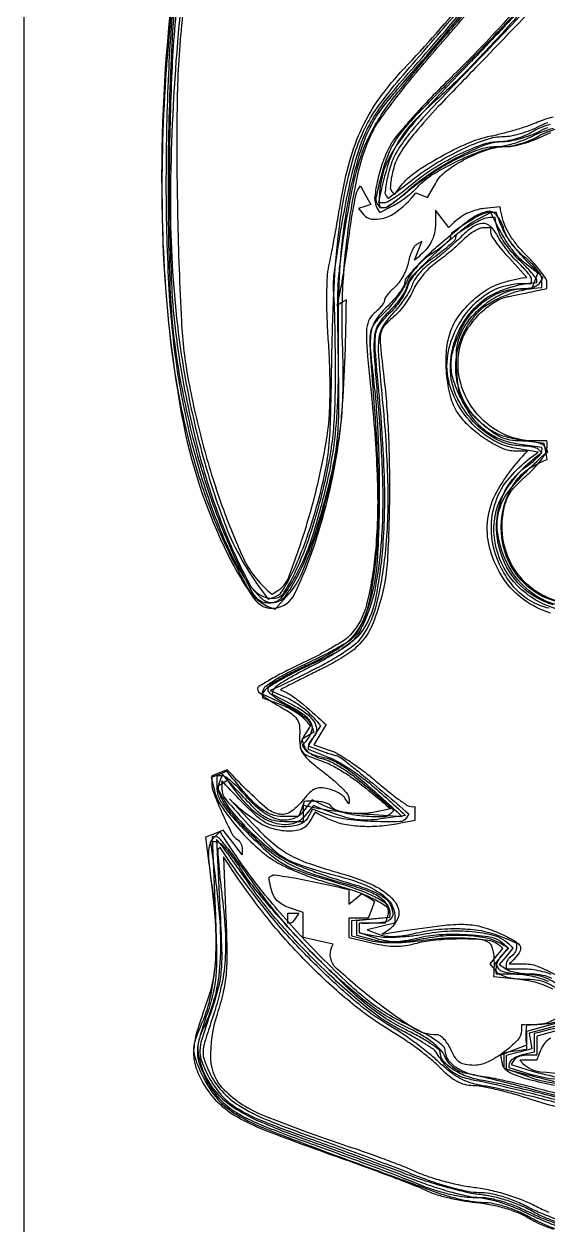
# Model space of a CAD drawing. Extents: x 0 to 564, y 0 to 802.
# Drawn here: x 0 to 103.2, y 304.7 to 541.1 of the extents above; entities that cross this region are included whole.
import ezdxf

# ---------------------------------------------------------------- set-up
doc = ezdxf.new("R2010")
doc.units = 0

msp = doc.modelspace()

# ---------------------------------------------------------------- linework, layer by layer
at = {"color": 0}
msp.add_lwpolyline([(0, 401), (0, 802), (282, 802), (564, 802), (564, 401), (564, 0), (282, 0), (0, 0), (0, 401)], close=True, dxfattribs=at)
at = {"color": 250}
msp.add_lwpolyline([(0, 401), (0, 802), (282, 802), (564, 802), (564, 401), (564, 0), (282, 0), (0, 0), (0, 401)], close=True, dxfattribs=at)
at = {"color": 8}
msp.add_lwpolyline([(0, 401), (0, 802), (282, 802), (564, 802), (564, 401), (564, 0), (282, 0), (0, 0), (0, 401)], close=True, dxfattribs=at)
at = {"color": 253}
msp.add_lwpolyline([(0, 401), (0, 802), (282, 802), (564, 802), (564, 401), (564, 0), (282, 0), (0, 0), (0, 401)], close=True, dxfattribs=at)
at = {"color": 9}
msp.add_lwpolyline([(0, 401), (0, 802), (282, 802), (564, 802), (564, 401), (564, 0), (282, 0), (0, 0), (0, 401)], close=True, dxfattribs=at)
at = {"color": 254}
msp.add_lwpolyline([(0, 401), (0, 802), (282, 802), (564, 802), (564, 401), (564, 0), (282, 0), (0, 0), (0, 401)], close=True, dxfattribs=at)
at = {"color": 7}
msp.add_lwpolyline([(0, 401), (0, 802), (282, 802), (564, 802), (564, 401), (564, 0), (282, 0), (0, 0), (0, 401)], close=True, dxfattribs=at)
msp.add_lwpolyline([(0, 401), (0, 802), (282, 802), (564, 802), (564, 401), (564, 0), (282, 0), (0, 0), (0, 401)], close=True, dxfattribs=at)
at = {"color": 8}
for points in [[(33.535444, 566.099928, 0.016858), (30.076694, 535.630432, 0.017908), (28.843408, 507.300909, 0.028954), (30.053741, 483.210571, 0.022082), (32.375519, 468.07862, 0.022333), (36.016536, 453.268353, 0.023474), (40.427582, 440.501268, 0.061907), (48.107353, 427.86911), (49.303677, 428.258026), (49.303677, 428.258026, 0.18174), (51.01874, 429.627574, 0.024749), (53.208349, 433.753487, 0.024587), (55.48801, 439.311204, 0.015088), (57.647331, 446.054199, 0.015661), (59.152449, 451.987835, 0.027795), (59.963502, 456.965359, 0.019066), (60.381803, 463.123708, 0.003931), (60.61927, 474, -0.007284), (61.014877, 487.859297, -0.015778), (61.80976, 498.486492, -0.019942), (63.094377, 507.217262, -0.025783), (64.999695, 515.087524, -0.035528), (66.853878, 520.012061, -0.045651), (69.267218, 524.204018, -0.022588), (73.506436, 529.68006, -0.002784), (83.355797, 541.150513, 0.013855), (91.93001, 551.595143, 0.016716)], [(100.478693, 545.662493, -0.006), (88.935051, 533.504395, 0.003303), (80.26551, 524.471459, 0.018977), (75.891037, 519.487045, 0.036586), (73.425401, 515.953464, 0.066597), (72.047066, 512.721313, 0.012506), (71.579309, 510.85116, 0.018463), (71.271209, 509.187836, 0.013974), (71.109644, 507.828349, 0.222505), (71.803474, 506.86319), (76.651733, 510.580627), (76.651733, 510.580627, -0.026446), (81.408256, 513.843526, -0.027228), (86.437709, 516.551643, -0.028738), (91.086357, 518.419325, -0.080512), (94.538559, 518.990234, 0.048071), (95.980401, 519.133856, 0.021431), (97.836886, 519.584641, 0.020978), (99.77539, 520.233525, 0.026634), (101.5, 521, -0.03063), (103.261323, 521.76601, -0.021857)], [(103.429724, 426.039724, -0.081382), (99.634957, 427.562073, -0.081357), (96.523613, 430.216294, -0.057668), (93.977364, 434.044373, -0.081077), (92.23848, 439.473864, -0.086723), (92.377028, 445.043762, -0.088548), (94.381456, 450.143179, -0.089132), (101.287376, 456.775665), (97.062813, 457.48938), (97.062813, 457.48938, -0.10755), (91.438728, 459.746465, -0.085863), (86.724461, 464.292473, -0.0868), (83.850326, 470.10677, -0.113812), (83.50042, 476.002472, -0.077832), (85.258743, 481.26047, -0.074771), (88.557819, 485.810684, -0.080491), (92.787409, 488.917695, -0.118441), (100, 490), (100, 490.825684), (100, 490.825684, 0.150927), (99.85994, 491.279113, 0.018657), (99.237715, 492.120968, 0.020671), (98.398764, 493.086934, 0.01573), (97.404984, 494.075684, -0.023799), (96.306867, 495.204072, -0.015757), (95.152, 496.595665, -0.015874), (94.113213, 498.02205, -0.029506), (93.379303, 499.25, 0.078013), (91.92724, 501.219027, 0.204498), (90.327044, 501.851181, 0.151686), (88.408991, 501.197883, 0.03903), (85.892418, 499.046265, -0.01156), (84.549709, 497.764236, -0.007641), (82.951468, 496.351452, -0.00769), (81.354998, 495.025156, -0.014767), (80.028481, 494.020264, 0.034837), (78.865449, 493.063474, 0.029584), (77.776978, 491.903458, 0.030653), (76.911097, 490.723711, 0.070154), (76.450455, 489.72403, -0.058786), (75.978049, 488.634579, -0.01833), (75.024898, 487.125172, -0.018041), (73.827408, 485.503232, -0.018981), (72.535309, 484, 0.053164), (70.642754, 481.467303, 0.108869), (69.870107, 479.125, 0.046157), (69.836279, 475.562131, 0.003538), (70.697578, 466, -0.018567), (71.644443, 450.179473, -0.030846), (71.123385, 436.833508, -0.036915), (69.278576, 426.368471, -0.10494), (66.02565, 419.759735, -0.068675), (64.776862, 418.555729, -0.015655), (62.344817, 416.896511, -0.015913), (59.39461, 415.145783, -0.014886), (48.5, 409.845032), (51.5, 408.559143), (51.5, 408.559143, -0.031251), (52.791404, 407.90733, -0.02053), (54.193211, 407.006912, -0.020671), (55.490613, 406.013744, -0.036959), (58.411224, 402.888123), (57.186272, 400.926666), (55.961323, 398.96521), (58.545761, 397.982605), (58.545761, 397.982605, 0.00644), (59.575232, 397.6063, 0.008302), (60.530728, 397.288639, 0.006558), (61.335705, 397.047334, 0.069644), (61.673885, 397, -0.165071), (62.041503, 396.875234, -0.002005), (64.057238, 395.316002, -0.005718), (66.37587, 393.46453, -0.003678), (75.830345, 385.534515), (75.356155, 384.767242), (75.356155, 384.767242, -0.254244), (74.033361, 384.011122, -0.012993), (68.920263, 384.034843, -0.020658), (63.753562, 384.407144, -0.0585), (56.83728, 386.460632), (55.86895, 384.730316), (55.86895, 384.730316, -0.103312), (55.216121, 383.980093, -0.072204), (54.23159, 383.436279, -0.057563), (52.91766, 383.107077, -0.032635), (51.278893, 383, -0.052331), (49.219706, 383.216111, -0.07705), (47.522504, 383.860626, -0.056232), (45.749367, 385.150922, -0.016337), (39, 392.035126), (39, 390.457703), (39, 390.457703, 0.178758), (39.766522, 388.382189, 0.011067), (44.216516, 383.406567, 0.016105), (48.89185, 378.71842, 0.069438), (52.097786, 376.449432, 0.03197), (53.538246, 375.817642, 0.0085), (55.910306, 374.998737, 0.008585), (58.645164, 374.157985, 0.008747), (61.39035, 373.417145, -0.027), (66.327301, 371.8895, -0.054482), (69.966997, 370.072922, -0.076603), (72.234854, 368.064949, -0.175055), (73, 364.038116), (70.30751, 363.362335), (67.615013, 362.686554), (70.050285, 361.785706), (70.050285, 361.785706, 0.060668), (71.341285, 361.479167, 0.0339), (72.956776, 361.407772, 0.030613), (74.774849, 361.562342, 0.02517), (76.685593, 361.942413, -0.034589), (81.158891, 362.744985, -0.032913), (85.775583, 362.941654, -0.034669), (90.064853, 362.543599, -0.05855), (97, 360.102051), (97, 359.110046), (97, 359.110046, -0.085809), (96.926496, 358.684895, -0.053396), (96.706251, 358.22789, -0.051689), (96.382525, 357.809967, -0.06381), (96, 357.5, 0.060815), (95.617484, 357.193803, 0.051035), (95.293749, 356.787106, 0.053229), (95.073302, 356.346559, 0.08964), (95, 355), (98.777496, 355), (98.777496, 355, -0.037133), (100.404919, 354.878972, -0.027545), (102.17165, 354.514324, -0.028093), (103.809548, 353.981003, -0.054665)], [(107.5, 327.928284, 0.004078), (102.554933, 329.237704, 0.004154), (97.619729, 330.457935, 0.004038), (93.313949, 331.447978, 0.017153), (90.716095, 331.93045, -0.033956), (88.176867, 332.490812, -0.049481), (86.053185, 333.348824, -0.045459), (84.013771, 334.666709, -0.023591), (81.716095, 336.64856, 0.02037), (79.681543, 338.426421, 0.010657), (77.015566, 340.478977, 0.010583), (74.18789, 342.470664, 0.015939), (71.634766, 344.073486, -0.044408), (65.386209, 348.510703, -0.017966), (57.676752, 355.580868, -0.017931), (50.085947, 363.618106, -0.026234), (38.610451, 378.943787), (38.268932, 378.602264), (38.268932, 378.602264, 0.218268), (38.152114, 378.287722, 0.001847), (38.359059, 375.636082, 0.006047), (38.647601, 372.564849, 0.003806), (39.055328, 368.984192, -0.01789), (39.668051, 361.811468, -0.034933), (39.551054, 356.076416, -0.037034), (38.649209, 350.635836, -0.022962), (36.832455, 344.416779, 0.008959), (35.58906, 340.564537, 0.065569), (35.27455, 338.656273, 0.092698), (35.527416, 337.010705, 0.026438), (36.514671, 334.610321, 0.073483), (38.954039, 330.965222, 0.06808), (42.40136, 328.071129, 0.043989), (47.724741, 325.336778, 0.01225), (56.5, 322.012817, -0.002677), (61.715912, 320.150445, -0.001974), (67.471873, 318.034676, -0.001995), (72.897624, 315.991256, -0.004464), (77, 314.385437, 0.013989), (80.661906, 313.031891, 0.01567), (84.258767, 311.939953, 0.016459), (87.419841, 311.198189, 0.050335), (89.609077, 310.985199, -0.045798), (91.740129, 310.797339, -0.028548), (94.179618, 310.209297, -0.025667), (96.83168, 309.256393, -0.019982), (99.609077, 307.961639, 0.02081), (102.265482, 306.728644, 0.014072), (105.385165, 305.53722, 0.014193)], [(107, 343.419952), (101, 341.73645), (101, 339.868225), (101, 338), (99.059013, 338), (99.059013, 338, 0.043274), (98.274377, 337.931964, 0.044587), (97.521282, 337.729927, 0.048718), (96.905438, 337.433521, 0.118368), (95.981583, 336.161194), (99.240791, 335.145752), (99.240791, 335.145752, 0.029656), (104.799941, 333.769233, 0.03499)]]:
    msp.add_lwpolyline(points, format="xyb", dxfattribs=at)
at = {"color": 7}
for points in [[(31.555433, 564.5, 0.01671), (28.151118, 533.962743, 0.021711), (27.188851, 505.829651, 0.024036), (28.637666, 480.567083, 0.035533), (32.531124, 458.723145, 0.024031), (35.803594, 447.972142, 0.024796), (40.063694, 437.699375, 0.021795), (44.48615, 429.333262, 0.170249), (49.496616, 425.872192), (52.188717, 428.885193), (52.188717, 428.885193, 0.079921), (54.573788, 432.608604, 0.021102), (57.125376, 439.226208, 0.019849), (59.54352, 447.445808, 0.01505), (61.561039, 456.626007, 0.015846), (62.320177, 461.49903, 0.016854), (62.750305, 466.311199, 0.014969), (62.88551, 471.611185, 0.008603), (62.747253, 478, -0.023338), (62.837357, 489.513939, -0.020638), (63.984496, 501.456116, -0.021198), (65.92463, 512.152944, -0.055906), (68.470032, 519.5, -0.043048), (70.035128, 522.163554, -0.008846), (73.271574, 526.556259, -0.009247), (77.228727, 531.539076, -0.00858), (81.465454, 536.5, 0.00941), (89.59055, 546.046018, 0.011147)], [(100.703328, 548.458977, -0.015249), (92.777442, 539.454252, -0.011401), (83.525352, 530.00885, 0.008554), (79.666906, 526.114387, 0.009812), (76.120202, 522.26133, 0.009034), (73.243257, 518.889259, 0.054182), (71.980789, 516.962341, 0.035314), (70.576943, 513.652504, 0.030385), (69.569229, 510.008442, 0.028287), (69.067505, 506.743607, 0.163816), (70.113503, 504.007324), (72.809113, 505.401276), (72.809113, 505.401276, 0.027637), (73.986508, 506.095123, 0.01683), (75.29969, 507.035465, 0.016847), (76.542516, 508.058675, 0.028441), (77.502357, 509.006958, -0.072942), (80.571069, 511.542698, -0.026056), (85.588021, 514.237129, -0.02562), (90.801848, 516.377424, -0.084777), (94.447311, 517, 0.04541), (96.026593, 517.143728, 0.026227), (97.884044, 517.586403, 0.026038), (99.716636, 518.231499, 0.039269), (101.22583, 518.996277, -0.043049), (102.794915, 519.776565, -0.027445), (104.730615, 520.419228, -0.027257)], [(28.717296, 543.026538, 0.032276), (27.264933, 500.540691, 0.036786), (31.056947, 464.173761, 0.071377), (40.226074, 436.5, 0.036976), (45.330746, 427.91373, 0.279019), (49.468732, 426.084141, 0.254193), (53.312507, 428.861678, 0.032164), (57.272118, 438.692078, 0.018467), (59.78495, 447.375904, 0.020266), (61.562284, 455.957634, 0.019628), (62.68033, 464.89567, 0.015378), (63.5, 486.809326), (62.605011, 486.256042), (61.710022, 485.702759), (62.340034, 488.601379), (62.340034, 488.601379, 0.011953), (62.64975, 490.210788, 0.002654), (63.099031, 492.97887, 0.002755), (63.583621, 496.183326, 0.002654), (64.039154, 499.433075, -0.005247), (64.491227, 502.540842, -0.007292), (64.965832, 505.313507, -0.00475), (65.418474, 507.62209, -0.087843), (66.276764, 509.256836), (67.298172, 507.431671), (68.31958, 505.606537), (67.11805, 505.206024), (65.916527, 504.805511), (66.964615, 503.542633), (66.964615, 503.542633, 0.187164), (68.431088, 502.72615, 0.095174), (70.570916, 502.837093, 0.077364), (72.936346, 503.826041, 0.066645), (77.212906, 507.85553), (78.356453, 507.426208), (79.5, 506.996887), (81.099754, 509.817688), (81.099754, 509.817688, -0.104765), (83.245971, 512.241818, -0.040344), (87.081814, 514.629196, -0.040401), (91.374452, 516.420439, -0.078802), (95.028938, 517, 0.048269), (96.475413, 517.139965, 0.021622), (98.335117, 517.587509, 0.021164), (100.275481, 518.234238, 0.026929), (102, 519, -0.0326), (103.779554, 519.766175, -0.022114)], [(108.597275, 427, -0.111859), (102.711994, 428.333329, -0.106013), (97.843265, 432.087242, -0.103319), (94.854658, 437.599316, -0.101092), (94.290489, 443.891571, -0.032374), (94.74595, 446.440728, -0.067278), (95.486005, 448.315956, -0.061032), (96.747718, 450.038634, -0.02268), (98.904587, 452.135864, 0.02033), (100.472586, 453.646239, 0.025252), (101.796973, 455.177853, 0.024901), (102.756137, 456.542399, 0.141659), (103, 459), (100.565102, 459), (100.565102, 459, -0.118584), (94.015672, 460.575475, -0.110982), (88.713025, 464.98048, -0.111255), (85.813692, 471.220735, -0.11966), (85.980339, 477.927002, -0.075825), (87.329794, 480.99488, -0.052788), (89.687015, 483.962692, -0.05388), (92.530606, 486.292592, -0.095368), (95.327072, 487.437561, 0.000946), (96.354984, 487.646289, 0.000458), (97.669515, 487.917061, 0.000454), (99.038545, 488.20166, 0.000652), (103, 489.038116), (103, 490.316101), (103, 490.316101, 0.147024), (102.787548, 491.022987, 0.017989), (101.838042, 492.353313, 0.020058), (100.55922, 493.884058, 0.015306), (99.044403, 495.456635, -0.026006), (97.483646, 497.147855, -0.024097), (96.064162, 499.034138, -0.024856), (94.96648, 500.83567, -0.070449), (93.818329, 505.103607), (90.659164, 504.801819), (90.659164, 504.801819, 0.041029), (89.309691, 504.560061, 0.0302), (87.867079, 504.082535, 0.030795), (86.549164, 503.459485, 0.057789), (83.680931, 501.054077), (82.372269, 502.777039), (81.063606, 504.5), (81.031807, 501.404999), (81.031807, 501.404999, -0.052026), (80.874948, 500.037877, -0.044818), (80.436645, 498.659012, -0.045915), (79.775885, 497.417566, -0.063677), (76.913933, 494.612122), (77.626907, 496.470123), (78.339874, 498.328094), (77.299103, 497.684845), (77.299103, 497.684845, 0.118145), (76.858031, 497.240805, 0.031029), (76.387403, 496.347328, 0.029729), (75.963732, 495.233012, 0.02663), (75.656967, 494.034821, -0.045289), (75.278383, 492.756446, -0.031941), (74.636589, 491.401264, -0.032388), (73.848522, 490.174219, -0.05682), (73.027802, 489.291779, 0.022727), (72.251503, 488.563412, 0.027534), (71.595668, 487.810722, 0.027947), (71.125054, 487.131329, 0.138355), (71, 486.688049, -0.139597), (70.874893, 486.24868, -0.029221), (70.409731, 485.587688, -0.028533), (69.759822, 484.859569, -0.023626), (68.990578, 484.160278, 0.122202), (67.876129, 482.654242, 0.09286), (67.449148, 480.637886, 0.028771), (67.574453, 476.958034, 0.001942), (68.575691, 466.5, -0.017352), (69.622229, 450.329811, -0.030709), (69.20182, 436.974659, -0.037026), (67.479691, 426.751405, -0.124238), (64.319405, 420.799469, -0.065957), (63.13568, 419.794823, -0.011261), (60.611012, 418.248657, -0.012111), (57.541938, 416.560983, -0.010535), (54.25, 414.940338, 0.009046), (51.088045, 413.39539, 0.014024), (48.423438, 411.937538, 0.008229), (46.287895, 410.642487, 0.257795), (46, 410.121216, 0.208591), (46.219295, 409.618429, 0.020437), (47.248437, 408.738567, 0.023133), (48.621942, 407.757529, 0.016257), (50.25, 406.778381, -0.01829), (52.665955, 405.311945, -0.095604), (53.774959, 404.230667, -0.125632), (54.249343, 402.960634, -0.041447), (54.298874, 400.953461, 0.052499), (54.393751, 398.924538, 0.108008), (54.96113, 397.447758, 0.071158), (56.262444, 395.976173, 0.013621), (59.048874, 393.734802, -0.014836), (60.944234, 392.202594, -0.020589), (62.541109, 390.712906, -0.017645), (63.739917, 389.40958, -0.182167), (63.969376, 387.5), (63.22467, 388.670715), (63.22467, 388.670715, 0.093771), (62.759958, 389.166016, 0.03294), (61.932578, 389.689827, 0.031332), (60.924845, 390.159211, 0.031852), (59.871811, 390.496033, 0.055745), (58.455673, 390.68771, 0.110292), (57.349093, 390.467384, 0.091781), (56.312438, 389.759265, 0.030498), (55.083874, 388.379486, -0.067273), (52.680962, 386.049762, -0.190529), (50.463751, 385.4622, -0.140092), (47.975214, 386.502246, -0.03136), (40.053986, 394.23468), (38.526993, 393.648743), (37, 393.062775), (37, 391.658508), (37, 391.658508, 0.093395), (37.381318, 389.634886, 0.012575), (39.06472, 385.627003, 0.010441), (40.948939, 381.662567, 0.139052), (42.028473, 380.482391, -0.078156), (42.39854, 380.164594, -0.054542), (42.708082, 379.708496, -0.054081), (42.914285, 379.191084, -0.072589), (42.955528, 377.5), (41.105724, 379.906097), (39.255917, 382.312195), (37.499908, 381.638336), (35.743896, 380.964508), (36.365555, 376.232239), (36.365555, 376.232239, -0.009528), (37.495584, 366.145287, -0.026173), (37.78318, 358.99049, -0.036418), (37.308418, 353.416034, -0.048521), (36.028343, 348.5, 0.015033), (34.060194, 342.59322, 0.060581), (33.416141, 338.853676, 0.087862), (33.800741, 335.810928, 0.055782), (35.236507, 332.529572, 0.067986), (38.17189, 328.744772, 0.066118), (42.040459, 325.844418, 0.036288), (48.274801, 322.919029, 0.00672), (60.17548, 318.537781, -0.002403), (66.64425, 316.219528, -0.003075), (72.577471, 314.019554, -0.00238), (77.528889, 312.121919, -0.026067), (79.47123, 311.247833, 0.046125), (81.053766, 310.610593, 0.014813), (83.502765, 309.95649, 0.014636), (86.285825, 309.386236, 0.015875), (89.023239, 308.997437, -0.020853), (92.088563, 308.530929, -0.024934), (94.923787, 307.829323, -0.027047), (97.442249, 306.919913, -0.038607), (99.55201, 305.827484, 0.038574), (101.523145, 304.806669, 0.01729), (104.249654, 303.761169, 0.016997)], [(107.639347, 426.855428, -0.126316), (100.685226, 429.246273, -0.127219), (95.777118, 434.672847, -0.121342), (94.003738, 441.897888, -0.060137), (94.476937, 445.791445, -0.061866), (95.862339, 449.420872, -0.066697), (97.962277, 452.35355, -0.097471), (103.07798, 455.356567), (102.775879, 456.928284), (102.47377, 458.5), (98.486885, 459.054779), (98.486885, 459.054779, -0.032779), (95.112986, 459.752036, -0.055265), (92.432133, 460.822014, -0.059198), (90.178236, 462.392016, -0.044429), (88.103836, 464.595123, -0.135569), (85.190729, 471.542865, -0.125701), (86.136682, 479.222424, -0.126299), (90.641934, 485.481112, -0.137548), (102, 489.227081), (101.999969, 490.863556), (101.999969, 490.863556, 0.133139), (101.781277, 491.670238, 0.033223), (101.007723, 492.810993, 0.031588), (99.915052, 494.043181, 0.027187), (98.622147, 495.19516, -0.035207), (97.277642, 496.432324, -0.029393), (96.030525, 497.919586, -0.030397), (95.0498, 499.422204, -0.067998), (94.542892, 500.68512, 0.113139), (93.108903, 503.499583, 0.292128), (91.029034, 504.156231, 0.101915), (87.693157, 502.479491, 0.011768), (81.207306, 497.100037, 0.012634), (78.829561, 494.923598, 0.017602), (76.823397, 492.850971, 0.014115), (75.296022, 491.058358, 0.171), (75, 490.218109, -0.136327), (74.783271, 489.437996, -0.023959), (73.92831, 488.160751, -0.024419), (72.748496, 486.721359, -0.019805), (71.3517, 485.295349, 0.060324), (69.224452, 482.739671, 0.114474), (68.322005, 480.234066, 0.045874), (68.2189, 476.279744, 0.003375), (69.00399, 465.449677, -0.014968), (69.804095, 449.194605, -0.028123), (69.318056, 436.058151, -0.034283), (67.691886, 426.092585, -0.116125), (64.776749, 420.230988, -0.084422), (63.897581, 419.475899, -0.008491), (61.496506, 418.087734, -0.010463), (58.552337, 416.531367, -0.008143), (55.290134, 414.959259, 0.012673), (52.113436, 413.392758, 0.019053), (49.435227, 411.853703, 0.014367), (47.365207, 410.472469, 0.243036), (47, 408.401764), (50.401806, 407.171661), (50.401806, 407.171661, -0.024816), (51.798642, 406.586696, -0.022306), (53.18269, 405.847012, -0.022925), (54.36418, 405.070806, -0.062823), (56.379673, 402.837585), (55.15596, 400.878113), (55.15596, 400.878113, 0.076107), (54.434564, 399.201525, 0.22444), (54.662107, 397.999928, 0.134011), (55.904096, 397.004489, 0.022823), (58.763927, 395.916351, -0.042268), (60.534501, 395.162686, -0.016815), (62.826885, 393.848499, -0.016499), (65.218512, 392.256972, -0.019937), (72.197754, 386.520172), (69.13015, 385.892792), (69.13015, 385.892792, -0.04406), (66.48904, 385.59126, -0.041428), (63.77971, 385.746387, -0.043015), (61.513726, 386.267352, -0.178168), (60.426205, 387.119415, 0.137676), (60.057621, 387.45839, 0.043286), (59.356225, 387.741325, 0.039515), (58.481301, 387.935063, 0.034746), (55.213978, 388), (54.638374, 386.5), (54.062771, 385), (50.95446, 385), (50.95446, 385, -0.091954), (48.785514, 385.402288, -0.07045), (46.673885, 386.576393, -0.046963), (44.304399, 388.748555, -0.015479), (39.985119, 393.931519), (38.418167, 393.330231), (36.851219, 392.728943), (37.50626, 390.119019), (37.50626, 390.119019, 0.084063), (38.809947, 387.149092, 0.028653), (41.626608, 383.355423, 0.028565), (45.132281, 379.615393, 0.03867), (48.723213, 376.691803, 0.037312), (50.744412, 375.503683, 0.014773), (53.678912, 374.167477, 0.014524), (56.945839, 372.905242, 0.017656), (60.076172, 371.921997, -0.014728), (65.142208, 370.363231, -0.032637), (68.873723, 368.815392, -0.041248), (71.333122, 367.338144, -0.241393), (72, 365.120728), (68.25, 364.810364), (64.5, 364.5), (64.5, 363), (64.5, 361.5), (68.221909, 360.580505), (68.221909, 360.580505, 0.041185), (70.215372, 360.259056, 0.021379), (72.736506, 360.171284, 0.019373), (75.599512, 360.305059, 0.01573), (78.651329, 360.663422, -0.026828), (83.297057, 361.104721, -0.027083), (87.94855, 361.043831, -0.02528), (91.889165, 360.577504, -0.1555), (94.285004, 359.04834), (93.020058, 357.52417), (91.755112, 356), (93, 354.5), (93, 354.5, 0.109542), (93.796184, 353.882261, 0.044874), (95.087543, 353.408016, 0.038432), (96.721864, 353.101425, 0.02716), (98.587646, 353, -0.033504), (100.944842, 352.841871, -0.062183), (102.795477, 352.353184, -0.058369), (104.544457, 351.400022, -0.026242)], [(106, 330.171265, 0.004479), (101.303889, 331.395976, 0.004831), (96.703125, 332.504757, 0.004572), (92.739007, 333.381577, 0.023023), (90.5, 333.748657, -0.049076), (87.517611, 334.398508, -0.072237), (85.114933, 335.579472, -0.090847), (83.545686, 337.138903, -0.149837), (82.980194, 338.904999, 0.211154), (82.586792, 339.765951, 0.030753), (81.035593, 340.981083, 0.027343), (78.755133, 342.374062, 0.013607), (75.730194, 343.897186, -0.025708), (71.596172, 346.105714, -0.030443), (67.947897, 348.617359, -0.023241), (63.933891, 352.069412, -0.008085), (58.471409, 357.397186, -0.009847), (54.271723, 361.797997, -0.008021), (49.945448, 366.668583, -0.008118), (46.105465, 371.283436, -0.020904), (38.61631, 382.044891), (37.233086, 380.661652), (37.233086, 380.661652, 0.125104), (36.577587, 379.559359, 0.067489), (36.335609, 377.988098, 0.034313), (36.461309, 375.504542, 0.006506), (37.059036, 371.00882, -0.025929), (37.766282, 363.454159, -0.029577), (37.638224, 356.19442, -0.03206), (36.708517, 349.638561, -0.050363), (34.998055, 344.217102, 0.012846), (33.763293, 341.130749, 0.074202), (33.403588, 339.415764, 0.090188), (33.597836, 337.821917, 0.023658), (34.480244, 335.393036, 0.061025), (37.389375, 330.284656, 0.091486), (41.139152, 326.800083, 0.047499), (47.518869, 323.548438, 0.006584), (61.428242, 318.260895, -0.000107), (67.565127, 316.01853, -0.000116), (73.54142, 313.831821, -0.00011), (78.665071, 311.95447, -0.000566), (81.5, 310.911377, 0.021057), (83.706847, 310.200604, 0.015441), (86.206251, 309.592667, 0.015657), (88.612243, 309.16377, 0.033113), (90.5, 309.014526, -0.047041), (92.523543, 308.797779, -0.027771), (94.876321, 308.181332, -0.025575), (97.390595, 307.226576, -0.022432), (99.909767, 305.981873, 0.017881), (102.170951, 304.838943, 0.018289), (104.491296, 303.869736, 0.018385)], [(104.988745, 345.297382, -0.063205), (102.967924, 344.329541, -0.080275), (98, 344), (98, 342.901215), (98, 342.901215, -0.192866), (97.224526, 340.9656, -0.043388), (94.508424, 338.573921, -0.044707), (91.282491, 336.614277, -0.114632), (88.638359, 336, -0.042656), (86.977973, 336.141911, -0.10532), (85.848697, 336.593468, -0.102391), (84.982528, 337.475244, -0.03894), (84.160294, 339), (84.160294, 339, 0.037741), (83.544734, 340.148059, 0.045143), (82.794737, 341.118748, 0.051132), (82.028273, 341.791749, 0.15584), (81.376343, 342, -0.14455), (76.534832, 343.429552, -0.023984), (68.55103, 349.155609, -0.019484), (61.124565, 355.527317, -0.306363), (60.885868, 359.86615), (57.942936, 360.512543), (55, 361.158905), (55, 363.63147), (55, 366.104034), (52.104866, 367.113281), (52.104866, 367.113281, -0.050196), (50.83391, 367.705014, -0.06631), (49.83252, 368.495876, -0.071705), (49.130198, 369.465759, -0.073807), (48.268219, 373.047729), (48.884109, 373.418091), (48.884109, 373.418091, -0.169811), (49.358928, 373.516817, -0.00481), (51.448771, 373.220116, -0.009281), (53.927114, 372.796699, -0.006188), (64, 370.659607), (64, 369.207367), (64, 367.755096), (65.283539, 368.820343), (66.567078, 369.88559), (67.817406, 369.112854), (69.067741, 368.340088), (68.42688, 366.670044), (67.786026, 365), (65.893013, 365), (64, 365), (64, 363.099731), (64, 361.199493), (68.75, 360.078705), (68.75, 360.078705, 0.022034), (71.108796, 359.630777, 0.032888), (73.200981, 359.467571, 0.036288), (75.129702, 359.584298, 0.037859), (76.993401, 359.978943, -0.045469), (80.534919, 360.672871, -0.021274), (85.203295, 360.953651, -0.017044), (89.658933, 360.879889, -0.137578), (91.579651, 360.23468, -0.136945), (91.990043, 359.748513, -0.041839), (92.318755, 358.834557, -0.038378), (92.530545, 357.702254, -0.033696), (92.5, 353.5), (97.667046, 352.980072), (97.667046, 352.980072, -0.046761), (101.044664, 352.317366, -0.052526), (104.103452, 351.052334, -0.060785)], [(104.539858, 344.438911, -0.018174), (103.011034, 344.150385, -0.033458), (99, 344), (98.881577, 342.75), (98.881577, 342.75, 0.013517), (98.84544, 342.21485, 0.011004), (98.834879, 341.640423, 0.01116), (98.848623, 341.11071, 0.02831), (99.014641, 339.956055), (96.434563, 338.975128), (93.854477, 337.994171), (94.177238, 336.319), (94.177238, 336.319, 0.182095), (94.887796, 335.161574, 0.06748), (96.569212, 334.187187, 0.036561), (99.488098, 333.228423, 0.008589), (104.5, 332.070251, 0.037508)]]:
    msp.add_lwpolyline(points, format="xyb", dxfattribs=at)
at = {"color": 250}
for points in [[(32.816896, 556.269862, 0.011166), (30.932924, 539.858765, 0.020343), (30.142638, 524.463273, 0.008029), (30.258292, 503.248493, 0.007342), (31.005752, 482.605825, 0.033876), (32.419922, 470.738251, 0.019331), (35.387298, 457.772338, 0.021318), (39.268741, 445.497868, 0.020905), (43.428757, 435.397758, 0.101023), (48.873974, 428.804077), (49.820866, 429.389282), (49.820866, 429.389282, 0.164335), (52.153845, 432.207583, 0.01474), (55.224868, 440.994591, 0.019536), (58.015435, 451.169389, 0.021986), (59.877571, 461.139343, 0.023996), (60.181171, 464.405015, 0.009682), (60.294704, 468.881767, 0.009415), (60.231553, 473.801032, 0.010484), (59.981853, 478.540802, -0.009382), (59.732043, 483.091815, -0.010439), (59.665215, 487.489662, -0.0104), (59.764836, 491.250548, -0.043123), (60.066875, 493.5, 0.007348), (60.505987, 495.61222, 0.0021), (61.125064, 498.900734, 0.002114), (61.792476, 502.61803, 0.002242), (62.415104, 506.268433, -0.027268), (64.184596, 514.219604, -0.042817), (66.643123, 520.769516, -0.044848), (70.084972, 526.586345, -0.033895), (74.821388, 532.305298, 0.018582), (87.458561, 546.647079, 0.022391)], [(102.231211, 546.393875, -0.005464), (89.388931, 532.958313, 0.003967), (81.604697, 524.863117, 0.015916), (77.04474, 519.727104, 0.025539), (74.288485, 516.049489, 0.07539), (72.942337, 513.201904, 0.017693), (72.507488, 511.53858, 0.024928), (72.247476, 510.028229, 0.022973), (72.155938, 508.805095, 0.206398), (73.020668, 507.645996), (74.26033, 509.25766), (74.26033, 509.25766, -0.078121), (77.05679, 511.911292, -0.023911), (82.022029, 514.992931, -0.024656), (87.443818, 517.667984, -0.05143), (91.929192, 519.086365, 0.011354), (94.303912, 519.632895, 0.009114), (96.833269, 520.325134, 0.009233), (99.148789, 521.051144, 0.023101), (100.801094, 521.689148, -0.021255), (102.332336, 522.286913, -0.012276), (104.219043, 522.881165, -0.012254)], [(103.712153, 425.107372, -0.083977), (98.410926, 427.766699, -0.088649), (94.39389, 431.980988, -0.074804), (91.869068, 437.410465, -0.09271), (91.307731, 442.946384, -0.090795), (92.78722, 448.399522, -0.068734), (99.207184, 457), (96.751472, 457), (96.751472, 457, -0.103896), (94.25921, 457.523521, -0.040489), (91.14587, 459.204311, -0.039251), (88.088848, 461.549691, -0.050149), (85.702316, 464.175507, -0.090647), (84.177374, 467.279261, -0.041912), (83.315817, 471.708748, -0.04138), (83.195766, 476.393634, -0.065514), (83.94503, 480.333435, -0.079399), (85.660473, 483.650811, -0.05256), (88.560458, 486.822174, -0.052744), (92.041516, 489.305505, -0.082389), (99.027054, 491.227661), (95.513527, 495.116699), (95.513527, 495.116699, -0.011824), (94.167792, 496.678991, -0.016003), (93.032098, 498.15625, -0.01296), (92.170583, 499.422321, -0.143874), (92, 501), (90.454544, 501), (90.454544, 501, 0.104257), (89.699773, 500.840891, 0.032314), (88.665142, 500.302078, 0.030742), (87.556347, 499.533374, 0.029442), (86.533173, 498.624084, -0.014419), (85.400933, 497.555326, -0.007708), (83.944549, 496.297657, -0.007667), (82.417176, 495.05858, -0.011863), (81.057228, 494.040741, 0.040272), (79.770893, 492.958861, 0.026512), (78.469096, 491.527435, 0.026683), (77.343621, 489.989133, 0.04566), (76.599785, 488.584564, -0.038987), (75.881714, 487.183866, -0.024207), (74.837928, 485.658356, -0.024229), (73.654223, 484.24417, -0.039749), (72.508141, 483.185059, 0.054842), (70.905401, 481.611886, 0.137389), (70.254832, 480.12347, 0.059682), (70.209325, 477.822195, 0.004486), (70.886963, 471.59671, -0.019002), (71.779558, 460.37776, -0.012752), (71.984018, 447.513115, -0.01196), (71.585093, 435.619844, -0.048401), (70.472404, 428.460114, -0.030252), (68.777728, 423.194815, -0.077604), (66.771389, 419.745045, -0.07712), (63.800841, 417.058732, -0.029601), (58.962242, 414.274994, 0.000297), (56.414141, 413.001452, 0.000397), (54.104533, 411.843102, 0.000274), (52.168213, 410.868713, 0.004162), (50.5, 410), (51.8736, 409.375458), (51.8736, 409.375458, -0.046524), (52.59692, 408.961609, -0.010017), (53.762085, 408.107231, -0.010375), (55.075901, 407.058875, -0.009739), (59.5, 403.119202), (58.283131, 401.126221), (57.066261, 399.13324), (60.283131, 398.06015), (60.283131, 398.06015, -0.052614), (61.902605, 397.323112, -0.014608), (64.26789, 395.835445, -0.014578), (66.862505, 393.983873, -0.014808), (69.330963, 391.99353, 0.007252), (71.631823, 390.080264, 0.010562), (73.719051, 388.466854, 0.006388), (75.502167, 387.182657, 0.154046), (77, 387), (77, 385.625), (77, 384.25), (73.875, 383.625), (73.875, 383.625, -0.031159), (70.002675, 383.098652, -0.032769), (66.160139, 383.070652, -0.03533), (62.731609, 383.514906, -0.069551), (57.387897, 385.850769), (56.110256, 383.804932), (56.110256, 383.804932, -0.199482), (54.072404, 382.353919, -0.09343), (50.777862, 382.226551, -0.076326), (47.008694, 383.392635, -0.070046), (40.5, 388.480865), (45, 383.660217), (45, 383.660217, 0.024857), (48.812894, 379.962366, 0.051565), (52.189494, 377.565308, 0.045526), (56.248386, 375.736564, 0.015645), (62.408447, 373.824036, -0.040958), (68.832557, 371.467291, -0.10037), (72.870255, 368.501305, -0.213357), (73.836984, 365.552149, -0.228835), (70.5, 361.869293), (74.5, 362.472992), (74.5, 362.472992, -0.006473), (82.364603, 363.556019, -0.034899), (86.672285, 363.789436, -0.058133), (89.899616, 363.361687, -0.042166), (93.32933, 362.178528, -0.015802), (96.435857, 360.685281, -0.12117), (97.642131, 359.625504, -0.26593), (97.73826, 358.547802, -0.088867), (95.599998, 356), (98.604218, 356), (98.604218, 356, -0.100016), (101.446053, 355.425797, -0.029177), (105.469987, 353.446774, -0.030048)], [(109.419293, 326.577678, -0.014344), (99, 329.579041, 0.010433), (95.90464, 330.496948, 0.010769), (92.806063, 331.274563, 0.010546), (90.096223, 331.83306, 0.044525), (88.446167, 331.987244, -0.064517), (86.850688, 332.200764, -0.059332), (85.313174, 332.815613, -0.049261), (83.733033, 333.890596, -0.026302), (82.000046, 335.499939, 0.026576), (80.287564, 337.088519, 0.011925), (77.882558, 338.997395, 0.011767), (75.239055, 340.898664, 0.015684), (72.746712, 342.491302, -0.036548), (64.765608, 348.073194, -0.02494), (56.537205, 355.485218, -0.024009), (48.701718, 364.072205, -0.025492), (39.281734, 377.105957), (39.776791, 365.085693), (39.776791, 365.085693, -0.006682), (39.969308, 358.161754, -0.026636), (39.8045, 353.919064, -0.035455), (39.216999, 350.345984, -0.019316), (38.020065, 346.062408, 0.085483), (36.769581, 337.22406, 0.19461), (39.436537, 331.161285, 0.099194), (47.239095, 326.11346, 0.014215), (65.210228, 319.593048, -0.006052), (68.360283, 318.507964, -0.004547), (71.800221, 317.240841, -0.004598), (75.014929, 315.989445, -0.010535), (77.407539, 314.973663, 0.027177), (79.750624, 314.069674, 0.013867), (82.777576, 313.179096, 0.013735), (85.957068, 312.431484, 0.020023), (88.797066, 311.963165, -0.024583), (91.823207, 311.435765, -0.019325), (95.040346, 310.578735, -0.019422), (98.159629, 309.48293, -0.025928), (100.889526, 308.23584, 0.022662), (103.402752, 307.067857, 0.015989)], [(103.748776, 341.345383, 0.072326), (102.617146, 340.419358, 0.094598), (101.0495, 337), (99.358086, 337), (97.666664, 337), (98.282585, 336.384094), (98.282585, 336.384094, 0.174707), (101.761585, 334.748456, 0.017007), (111.194443, 334.186092, 0.021995)]]:
    msp.add_lwpolyline(points, format="xyb", dxfattribs=at)
at = {"color": 9}
for points in [[(30.816111, 555, 0.021071), (29.052065, 535.918398, 0.011071), (28.387138, 512.099907, 0.01077), (28.749495, 489.126281, 0.032366), (30.346191, 473.529938, 0.025079), (34.131699, 456.349992, 0.030655), (39.435648, 440.77972, 0.028178), (45.091385, 428.949307, 0.3609), (49.338963, 427.273407, 0.155691), (51.046602, 428.507562, 0.02913), (53.182456, 431.783024, 0.029312), (55.2688, 435.983644, 0.025707), (56.95369, 440.58548, 0.015865), (59.543229, 450.021221, 0.025379), (61.082963, 458.232143, 0.024214), (61.82573, 466.827158, 0.012909), (61.953472, 477.5, -0.011633), (62.060563, 488.871701, -0.018816), (62.740172, 498.521759, -0.021371), (64.043594, 507.10698, -0.023952), (66.041122, 515.223877, -0.023674), (67.304065, 518.833938, -0.034823), (68.775837, 521.85379, -0.032229), (70.740687, 524.804004, -0.016827), (73.538193, 528.223877, 0.006486), (86.512122, 543.431641, 0.012353)], [(99.286653, 545.764412, -0.005369), (93.676054, 539.634019, -0.004864), (87.749252, 533.418457, 0.007631), (78.268607, 523.365029, 0.035669), (73.332487, 517.128319, 0.063681), (70.845674, 512.244953, 0.086168), (70, 505), (70.997116, 505), (70.997116, 505, 0.143297), (71.576301, 505.169471, 0.013193), (72.828187, 506.018047, 0.016174), (74.288333, 507.138291, 0.011984), (75.830338, 508.465668, -0.03827), (80.199616, 511.844163, -0.026794), (85.577373, 514.981594, -0.026127), (90.798575, 517.327747, -0.092783), (94.390106, 518, 0.046784), (95.89002, 518.140652, 0.021807), (97.793279, 518.587509, 0.021381), (99.764639, 519.234178, 0.027943), (101.5, 520, -0.030327), (103.258367, 520.765987, -0.021812)], [(104.239976, 426.72508, -0.052839), (101.004044, 428.117889, -0.127797), (95.567014, 433.350579, -0.117653), (93.152164, 440.733898, -0.120729), (94.354815, 448.261676, -0.139215), (98.886864, 453.919434, 0.015865), (100.079271, 454.826851, 0.021876), (101.085517, 455.720089, 0.019327), (101.837666, 456.507613, 0.182945), (102, 457.736664), (97.836578, 458.295105), (97.836578, 458.295105, -0.055133), (94.115942, 459.219367, -0.073083), (91.057261, 460.888531, -0.069344), (88.494263, 463.443959, -0.044034), (86.25, 467.020447, -0.036423), (84.681689, 470.734247, -0.076622), (84.141562, 473.810337, -0.076206), (84.551659, 476.917002, -0.035707), (85.963821, 480.72934, -0.065938), (87.982653, 483.965106, -0.062688), (90.805187, 486.626823, -0.065946), (94.043161, 488.392252, -0.091787), (100.062767, 489), (100.644836, 490.516846), (101.226898, 492.033691), (98.585548, 494.111359), (98.585548, 494.111359, -0.041385), (97.430015, 495.186212, -0.020098), (96.13196, 496.731571, -0.01978), (94.901699, 498.458869, -0.026906), (91.939873, 504.038177), (89.719933, 502.858643), (89.719933, 502.858643, 0.049937), (86.057773, 500.41623, 0.016413), (81.185458, 496.135971, 0.012189), (76.632966, 491.650345, 0.131377), (75.387993, 489.409729, -0.070845), (74.954436, 488.34704, -0.025173), (74.054186, 486.970436, -0.024391), (72.900052, 485.538149, -0.026372), (71.640022, 484.263855, 0.074484), (69.805644, 482.012982, 0.111997), (69.031252, 479.61235, 0.040318), (68.997914, 475.636171, 0.002782), (69.870918, 464.433472, -0.013778), (70.626375, 450.90403, -0.023753), (70.409077, 439.629692, -0.028738), (69.266824, 430.482257, -0.058764), (67.139236, 423.581879, -0.035571), (65.657272, 420.787225, -0.08255), (64.091469, 419.014225, -0.053842), (61.649102, 417.431223, -0.008675), (56.534752, 414.959839, 0.008924), (53.263626, 413.377128, 0.013858), (50.507083, 411.8848, 0.008037), (48.29456, 410.558588, 0.25927), (48, 410.028717, 0.210405), (48.219174, 409.530938, 0.023778), (49.189312, 408.724148, 0.02555), (50.497854, 407.838322, 0.018068), (52.048721, 406.975159, -0.032779), (54.888266, 405.283536, -0.104133), (56.403512, 403.690777, -0.175218), (56.73099, 402.123873, -0.138841), (54.82782, 399.087616), (55.402866, 398.157166), (55.402866, 398.157166, 0.132271), (55.827034, 397.75866, 0.027109), (56.766923, 397.319622, 0.026785), (57.948343, 396.915967, 0.022379), (59.238956, 396.612518, -0.073536), (60.973333, 396.012692, -0.026225), (63.236962, 394.679653, -0.023249), (65.798049, 392.807843, -0.016422), (74.5, 384.96814), (68, 385.395844), (68, 385.395844, -0.006531), (65.273084, 385.611075, -0.005875), (62.454688, 385.904045, -0.005896), (59.933294, 386.226302, -0.018434), (55, 387.22699), (55, 385.613495), (55, 384), (51.340961, 384), (51.340961, 384, -0.0513), (49.241796, 384.215944, -0.081916), (47.563475, 384.863987, -0.058615), (45.823939, 386.18379, -0.015482), (39.079247, 393.370087), (38.429672, 391.677338), (38.429672, 391.677338, 0.172842), (38.384916, 389.820903, 0.065651), (39.526677, 387.453121, 0.042028), (41.879149, 384.449574, 0.014573), (45.743694, 380.524139, 0.031694), (49.282123, 377.539499, 0.045947), (52.774288, 375.41996, 0.035257), (57.234062, 373.622132, 0.011136), (64.119179, 371.56424, -0.02669), (68.016934, 370.265948, -0.075758), (70.487255, 368.831383, -0.132397), (71.642811, 367.247118, -0.185414), (71.062767, 364), (68.531387, 364), (66, 364), (66, 363.077545), (66, 362.15509), (69.391457, 361.035828), (69.391457, 361.035828, 0.036931), (71.253957, 360.570263, 0.044212), (73.055088, 360.420876, 0.039184), (75.022499, 360.586415, 0.021105), (77.406738, 361.080841, -0.047221), (81.800054, 361.755173, -0.027489), (87.137732, 361.771004, -0.023484), (92.051684, 361.283133, -0.161246), (95.315239, 359.084778), (94.071526, 357.586182), (92.82782, 356.087616), (93.472931, 355.043793), (93.472931, 355.043793, 0.17339), (93.980241, 354.638693, 0.030201), (95.179675, 354.306622, 0.029682), (96.699139, 354.076417, 0.022757), (98.377235, 354, -0.037282), (100.661383, 353.829447, -0.05374), (102.619952, 353.315891, -0.048585), (104.562777, 352.351124, -0.024324)], [(107.5, 329.017639, 0.003785), (102.559719, 330.292229, 0.003875), (97.638874, 331.481709, 0.003758), (93.351814, 332.448968, 0.016194), (90.781273, 332.922058, -0.046851), (87.479161, 333.741556, -0.057676), (84.62574, 335.127373, -0.069246), (82.648989, 336.811424, -0.183756), (82, 338.5177, 0.23457), (81.689058, 339.144024, 0.015881), (80.017188, 340.331089, 0.020111), (77.836349, 341.654542, 0.013542), (75.25, 342.994934, -0.030095), (71.349129, 345.18326, -0.027848), (67.632168, 347.876823, -0.020386), (63.348548, 351.660757, -0.007143), (57.5, 357.430237, -0.008362), (53.03205, 362.119889, -0.008251), (48.703125, 366.976952, -0.008153), (45.053125, 371.353199, -0.031148), (43, 374.25, 0.01614), (41.558362, 376.419135, 0.022409), (40.12101, 378.257175, 0.019886), (38.839312, 379.637827, 0.189243), (36.728153, 380), (37.379772, 375.25), (37.379772, 375.25, -0.014795), (38.549772, 364.330885, -0.035248), (38.60432, 356.175575, -0.045561), (37.561916, 349.497274, -0.049332), (35.339447, 343.302887, 0.029259), (34.561796, 341.381427, 0.063883), (34.249065, 339.826481, 0.062925), (34.336744, 338.22823, 0.027659), (34.832619, 336.164337, 0.084752), (37.01215, 331.767399, 0.080592), (40.559025, 328.253952, 0.053226), (46.269745, 325.0335, 0.016098), (55.544308, 321.383514, -0.001722), (61.136898, 319.366225, -0.001322), (67.232002, 317.125648, -0.001336), (72.922172, 314.999518, -0.003177), (77.139107, 313.380341, 0.013904), (80.737872, 312.086379, 0.01386), (84.406792, 310.992973, 0.013826), (87.660296, 310.216519, 0.051701), (89.748642, 310, -0.048277), (91.764723, 309.804883, -0.024433), (94.244107, 309.193363, -0.022662), (96.933694, 308.254083, -0.020745), (99.609535, 307.050171, 0.019787), (102.293946, 305.836237, 0.012589), (105.503904, 304.628181, 0.012646)], [(105.25, 343.875732), (99.5, 342.35672), (99.767906, 340.79126), (100.03582, 339.2258), (97.517906, 338.593842), (95, 337.961884), (95, 336.610901), (95, 335.259918), (99.25, 334.162476), (99.25, 334.162476, 0.000835), (101.023821, 333.707606, 0.000781), (102.839064, 333.24836, 0.000777), (104.451858, 332.845674, 0.002674)]]:
    msp.add_lwpolyline(points, format="xyb", dxfattribs=at)
at = {"color": 254}
for points in [[(29.819875, 549.434872, 0.015621), (28.449671, 531.362329, 0.010578), (27.96888, 510.711884, 0.013477), (28.485234, 489.919012, 0.023818), (30.188374, 472.842476, 0.027386), (33.266913, 457.794176, 0.027886), (37.957924, 443.26532, 0.020698), (40.959891, 436.348101, 0.040921), (43.997249, 431.195423, 0.053974), (46.865745, 427.939891, 0.224144), (49.301743, 427.187225, 0.210349), (51.672855, 428.660565, 0.037503), (54.351138, 433.282513, 0.031933), (57.061886, 439.945756, 0.016904), (59.602699, 448.5, 0.012212), (60.999511, 454.452287, 0.026305), (61.719187, 459.104607, 0.022555), (62.005306, 464.229221, 0.006875), (61.98138, 472, -0.001291), (61.812939, 483.822863, -0.011538), (61.872232, 489.018871, -0.02012), (62.176123, 493.078365, -0.00849), (62.895599, 498.5, -0.017868), (65.287975, 511.309034, -0.061355), (68.127844, 519.262932, -0.05259), (73.031043, 526.902945, -0.010739), (83.355347, 539.231873, 0.009123), (91.014445, 548.318227, 0.012409)], [(100.515785, 547.539818, -0.012155), (92.906953, 539.120642, -0.007304), (83.493401, 529.486145, 0.004926), (76.991889, 522.895063, 0.030548), (73.90417, 519.285439, 0.053825), (72.101847, 516.271905, 0.038595), (70.739098, 512.587952, 0.017132), (69.337683, 506.93219, 0.292122), (69.981734, 505.220051, 0.326038), (71.712695, 505.19887, 0.019477), (76.094597, 508.579041, -0.029138), (80.494527, 511.839551, -0.029381), (85.231841, 514.55658, -0.031037), (89.662952, 516.429687, -0.084672), (93.006592, 517, 0.049342), (94.471742, 517.144939, 0.021459), (96.374071, 517.61071, 0.020988), (98.369399, 518.283033, 0.026201), (100.154945, 519.079041, -0.030479), (102.032802, 519.897024, -0.019042), (104.316888, 520.633194, -0.019091)], [(108.659071, 426.226302, -0.105579), (102.802193, 427.478241, -0.10154), (97.792236, 431.080303, -0.09535), (94.469894, 436.439667, -0.058203), (93.292307, 441.079817, -0.096617), (93.535074, 445.095783, -0.092417), (95.28928, 448.847963, -0.049557), (103.176353, 456.90564), (102.52916, 457.95282), (102.52916, 457.95282, 0.167787), (102.032212, 458.358602, 0.032437), (100.903039, 458.692394, 0.031248), (99.473407, 458.92325, 0.02441), (97.90226, 459, -0.041974), (95.683903, 459.186557, -0.069114), (93.891836, 459.752335, -0.056764), (92.09278, 460.873307, -0.020004), (89.785271, 462.859222, -0.020434), (87.406857, 465.266841, -0.076307), (86.233084, 467.034725, -0.074011), (85.625401, 469.100907, -0.018507), (85.268852, 472.609222, -0.01717), (85.175651, 475.721771, -0.043977), (85.38324, 477.964458, -0.054298), (85.941487, 479.844196, -0.040876), (86.935715, 481.759155, -0.060086), (89.162572, 484.509412, -0.049718), (92.117363, 486.854176, -0.05186), (95.299287, 488.46174, -0.090949), (98.190987, 488.996277, 0.037197), (99.270447, 489.078194, 0.041086), (100.289425, 489.319176, 0.04508), (101.110726, 489.670734, 0.131416), (102.229607, 491.180542), (98.674339, 494.840271), (98.674339, 494.840271, -0.020025), (97.23734, 496.443182, -0.017345), (95.859467, 498.232761, -0.017693), (94.724552, 499.94227, -0.047735), (93.0495, 504), (91.77475, 503.996277), (91.77475, 503.996277, 0.117904), (90.045815, 503.577451, 0.022497), (87.214663, 501.966286, 0.017905), (84.524645, 500.133166, 0.238584), (84, 499.096252, -0.193087), (83.80553, 498.611445, -0.022088), (82.938171, 497.780983, -0.024094), (81.769792, 496.852811, -0.017393), (80.385269, 495.929077, 0.041145), (78.90068, 494.83337, 0.029486), (77.429179, 493.386353, 0.029962), (76.183767, 491.830182, 0.054865), (75.397995, 490.410126, -0.038364), (74.64622, 488.939155, -0.019846), (73.498704, 487.221016, -0.019611), (72.172342, 485.539081, -0.028069), (70.859718, 484.166534, 0.042974), (68.983663, 482.084082, 0.124371), (68.233822, 480.310242, 0.061418), (68.157172, 477.737776, 0.005083), (68.846992, 471.068085, -0.017179), (69.759658, 459.520487, -0.013456), (69.980954, 446.953197, -0.01298), (69.578732, 435.551322, -0.048434), (68.450714, 428.472076, -0.038951), (66.783531, 423.646775, -0.084447), (64.643476, 420.373394, -0.073683), (61.346193, 417.727791, -0.024297), (55.821903, 414.848328, 0.008558), (53.133401, 413.552881, 0.010865), (50.699285, 412.261223, 0.009018), (48.71522, 411.105039, 0.083294), (46.930931, 409.211853), (51.37611, 407.059967), (51.37611, 407.059967, -0.022035), (53.123494, 406.116897, -0.025337), (54.698589, 405.063126, -0.025637), (55.925398, 404.047377, -0.115905), (57.067738, 401.659912), (55.888153, 400.930878), (54.708565, 400.201843), (55.330681, 398.580658), (55.330681, 398.580658, 0.115861), (55.782753, 397.915738, 0.048411), (56.653379, 397.259014, 0.044437), (57.76338, 396.708106, 0.043648), (58.959877, 396.358032, -0.072736), (60.473263, 395.818239, -0.019517), (62.685975, 394.531097, -0.019345), (65.112673, 392.854571, -0.018906), (72.876541, 386.209869), (72.271606, 385.60495), (72.271606, 385.60495, -0.194399), (70.71397, 384.94382, -0.026502), (67.107429, 385.072269, -0.031043), (63.264733, 385.655626, -0.057649), (56.764713, 388.339539), (55.041721, 386.055298), (55.041721, 386.055298, -0.156306), (52.843146, 384.504089, -0.141931), (50.058102, 384.441803, -0.100061), (46.891615, 386.006997, -0.051123), (43.666279, 389.076782, 0.015746), (42.295907, 390.579299, 0.02105), (40.955587, 391.847557, 0.018829), (39.784111, 392.791079, 0.161477), (38, 393), (38, 390.40741), (38, 390.40741, 0.111316), (38.349315, 388.857829, 0.043305), (39.46651, 386.951061, 0.030579), (41.375703, 384.578944, 0.011642), (44.307831, 381.506989, 0.013176), (48.097094, 377.912331, 0.0456), (50.803462, 375.890747, 0.049883), (53.703407, 374.487267, 0.018062), (58.057831, 373.068695, -0.009349), (64.527, 371.085203, -0.029862), (68.725277, 369.428238, -0.044124), (71.288906, 367.947417, -0.244399), (72, 365.126709), (68.75, 364.813354), (65.5, 364.5), (65.5, 363.063568), (65.5, 361.627136), (69, 360.699738), (69, 360.699738, 0.04387), (70.916962, 360.368043, 0.028237), (73.173079, 360.306679, 0.024517), (75.76237, 360.509815, 0.016451), (78.693878, 360.983551, -0.030234), (83.202398, 361.5852, -0.034218), (87.566288, 361.601799, -0.037524), (91.344046, 361.070897, -0.08494), (95.483284, 359.083282), (94.241638, 357.841644), (94.241638, 357.841644, 0.045683), (93.766445, 357.270673, 0.037112), (93.364732, 356.582867, 0.038457), (93.089007, 355.887588, 0.075309), (93, 354), (96.53212, 354), (96.53212, 354, -0.053393), (99.929073, 353.636217, -0.048521), (103.288655, 352.558811, -0.048847)], [(107, 329.435059, 0.000744), (98.698403, 331.620026, 0.002664), (93.383142, 332.98032, 0.004085), (89.644801, 333.88346, 0.009589), (86.834808, 334.481506, -0.067311), (85.647272, 334.881583, -0.058796), (84.54778, 335.596966, -0.056901), (83.613167, 336.574746, -0.055172), (82.911743, 337.747772, 0.083813), (81.935411, 339.187422, 0.041728), (80.280044, 340.651714, 0.03197), (77.90912, 342.194583, 0.015257), (74.685738, 343.882843, -0.053925), (67.754456, 348.225557, -0.024303), (59.647924, 355.279011, -0.023328), (51.563734, 363.793037, -0.025822), (44.594582, 372.75, 0.006757), (42.322399, 375.911929, 0.010423), (40.26517, 378.576565, 0.005116), (38.472903, 380.754585, 0.221526), (37.058819, 381), (37.650589, 366.75), (37.650589, 366.75, -0.004619), (37.920529, 358.386915, -0.024407), (37.802337, 353.80267, -0.038588), (37.26145, 350.265018, -0.024974), (36.121181, 346.281555, 0.011258), (34.543047, 341.290032, 0.068316), (34.14606, 338.61417, 0.092015), (34.551315, 336.290257, 0.028904), (35.97736, 333.044373, 0.068399), (38.499664, 329.422648, 0.072906), (41.857148, 326.705776, 0.04026), (47.326809, 324.034603, 0.007382), (57.865181, 320.079315, -0.001999), (63.794304, 317.926515, -0.001975), (69.730402, 315.717625, -0.001938), (74.9129, 313.742849, -0.007613), (78.085045, 312.464203, 0.022785), (80.661405, 311.5155, 0.018012), (83.522859, 310.719738, 0.018397), (86.249032, 310.171562, 0.040433), (88.367142, 310, -0.043056), (90.748801, 309.79453, -0.029549), (93.389964, 309.172783, -0.025425), (96.33627, 308.126865, -0.016261), (99.647278, 306.630463, 0.016896), (102.683564, 305.262864, 0.012279), (106.145343, 303.940613, 0.01243)], [(105.135086, 344.377808), (99, 342.672089), (99, 340.905609), (99, 339.139099), (96.75, 338.81955), (94.5, 338.5), (94.5, 337), (94.5, 335.5), (99.5, 333.725128), (99.5, 333.725128, 0.07436), (106.657659, 332.328835, 0.02076)]]:
    msp.add_lwpolyline(points, format="xyb", dxfattribs=at)
at = {"color": 253}
for points in [[(30.367556, 547.199341, 0.018098), (29.057732, 530.550622, 0.010406), (28.624842, 510.428272, 0.010294), (29.011117, 491.009385, 0.026294), (30.318497, 477, 0.024004), (33.843755, 459.021677, 0.031246), (38.865781, 443.019485, 0.029915), (44.391082, 430.855971, 0.277997), (49.13081, 428, 0.261748), (51.275436, 429.205277, 0.030713), (53.930806, 434.239555, 0.029347), (56.623988, 441.281438, 0.017067), (59.060215, 450, 0.014275), (60.186457, 455.289152, 0.019276), (60.881989, 460.129917, 0.017361), (61.247367, 465.383296, 0.008848), (61.360023, 472, 0.002183), (61.334806, 477.005902, 0.002631), (61.265821, 481.709377, 0.002243), (61.169131, 485.669091, 0.017738), (61.051109, 487.5, -0.058648), (61.129464, 492.024224, -0.009026), (62.497496, 500.923519, -0.010755), (64.273682, 510.056181, -0.026216), (66.075691, 516.669617, -0.033549), (67.532106, 520.258438, -0.034696), (69.441525, 523.578278, -0.025073), (72.29003, 527.392568, -0.00815), (76.865295, 532.738403, 0.010233), (88.992559, 547.028369, 0.016082)], [(97.019946, 542.464294, -0.009399), (88.172078, 532.898151, -0.020064), (80.913528, 525.92334, 0.023475), (76.666924, 521.786643, 0.048817), (73.857182, 518.121201, 0.053043), (71.953686, 514.18534, 0.032995), (69.841087, 506), (71.011581, 506), (71.011581, 506, 0.130507), (71.675177, 506.176209, 0.015663), (72.97857, 506.976078, 0.017795), (74.491887, 508.050357, 0.013759), (76.064041, 509.322815, -0.034933), (80.372267, 512.517804, -0.027989), (85.407691, 515.349663, -0.028216), (90.2422, 517.39323, -0.086089), (93.740181, 518, 0.048586), (95.206257, 518.142798, 0.026107), (96.970074, 518.586403, 0.025747), (98.737455, 519.231704, 0.036508), (100.22583, 519.996277, -0.043049), (101.794915, 520.776565, -0.027445), (103.730615, 521.419228, -0.027257)], [(104.790382, 425.944672, -0.124705), (97.219777, 430.474731, -0.135961), (93.018613, 437.929688, -0.14087), (93.327471, 446.277199, -0.137347), (101.986427, 456.680237), (101.326546, 457.340118), (101.326546, 457.340118, 0.115604), (100.915341, 457.595201, 0.028707), (100.146047, 457.806164, 0.027813), (99.21396, 457.951461, 0.024762), (98.234459, 458, -0.122203), (93.184852, 459.252861, -0.084535), (88.496178, 462.854847, -0.082272), (85.15854, 467.917229, -0.105062), (84, 473.369965, -0.085057), (84.970075, 479.031184, -0.084695), (87.770083, 484.055794, -0.087073), (91.996756, 487.76065, -0.097162), (101, 490.255615), (101, 490.776794), (101, 490.776794, 0.177996), (100.881172, 491.100014, 0.00601), (99.974582, 492.140743, 0.010677), (98.84686, 493.351281, 0.007166), (97.509216, 494.688171, -0.024281), (96.127651, 496.16685, -0.022685), (94.862424, 497.805367, -0.023324), (93.87401, 499.362661, -0.068357), (92.78318, 503), (91.841934, 503), (91.841934, 503, 0.108398), (90.271899, 502.655577, 0.023679), (87.801055, 501.371571, 0.018409), (85.458433, 499.891692, 0.247518), (85, 499.022369, -0.196741), (84.792389, 498.515169, -0.015329), (83.712335, 497.482239, -0.019092), (82.295767, 496.3029, -0.013364), (80.616463, 495.080139, 0.027697), (78.818965, 493.690773, 0.032046), (77.276944, 492.172997, 0.035145), (76.130282, 490.692457, 0.085917), (75.573387, 489.436371, -0.063004), (75.10206, 488.227458, -0.02668), (74.189201, 486.74168, -0.02588), (73.032662, 485.239236, -0.030725), (71.78743, 483.953033, 0.054716), (69.957294, 481.871946, 0.121676), (69.19943, 479.917076, 0.051953), (69.127647, 476.909895, 0.003945), (69.841949, 468.798737, -0.015363), (70.927121, 452.128173, -0.027013), (70.654655, 438.323383, -0.03223), (69.167628, 427.630956, -0.105395), (66.319756, 421.12558, -0.071048), (65.121487, 419.876194, -0.017132), (62.799177, 418.182392, -0.017244), (59.973242, 416.405093, -0.016351), (56.981789, 414.793182, 0.008273), (54.102214, 413.301069, 0.012077), (51.621221, 411.884575, 0.007615), (49.612752, 410.630511, 0.170536), (48.869137, 409.107422), (52.811234, 407.096313), (52.811234, 407.096313, -0.041163), (55.48079, 405.444771, -0.089214), (57.131011, 403.696423, -0.145945), (57.620337, 402.049045, -0.198622), (57.032784, 400.632782, 0.029124), (56.637524, 400.18859, 0.030561), (56.30338, 399.708294, 0.032103), (56.069001, 399.260884, 0.104975), (56, 398.271729), (60.25, 396.594238), (60.25, 396.594238, -0.03964), (62.25156, 395.614561, -0.016071), (64.815567, 393.983543, -0.015784), (67.474308, 392.043948, -0.019361), (75.148544, 385.208099), (70.263863, 384.536285), (70.263863, 384.536285, -0.025219), (67.75743, 384.31958, -0.036544), (65.538028, 384.402264, -0.037796), (63.411566, 384.802082, -0.029808), (56.997303, 387.218231), (55.248653, 385.076721), (55.248653, 385.076721, -0.18178), (52.537008, 383.500952, -0.130467), (49.014248, 383.828403, -0.093963), (45.171876, 386.129193, -0.058284), (40.159836, 392.216827), (39.077213, 391.547729), (37.994591, 390.878632), (39.109699, 388.795013), (39.109699, 388.795013, 0.054296), (41.340373, 385.533619, 0.024348), (44.911819, 381.753742, 0.024373), (48.848264, 378.326759, 0.052275), (52.248569, 376.180084, 0.019842), (54.379615, 375.230968, 0.007877), (57.373892, 374.091698, 0.00778), (60.648177, 372.961921, 0.009685), (63.726379, 372.018738, -0.014616), (66.9482, 370.996712, -0.02971), (69.39888, 369.97266, -0.037642), (71.132644, 368.955742, -0.118978), (72.022629, 367.957733, -0.075659), (72.644844, 366.200787, -0.215996), (72.348531, 364.96928, -0.178345), (71.152216, 364.225504, -0.050859), (66, 364), (66, 363.045319), (66, 362.090637), (69.505157, 361.433044), (69.505157, 361.433044, 0.043898), (71.277578, 361.259314, 0.015772), (73.815094, 361.314068, 0.015504), (76.607171, 361.549498, 0.017749), (79.255157, 361.951385, -0.037086), (84.05629, 362.491291, -0.037906), (88.848989, 362.309414, -0.040366), (92.910361, 361.509808, -0.128276), (96.315239, 359.084778), (94.971924, 357.466156), (93.628601, 355.847565), (95.064301, 354.939087), (95.064301, 354.939087, 0.073624), (95.857401, 354.587605, 0.022379), (97.142046, 354.292999, 0.02188), (98.629646, 354.088026, 0.022239), (100.121391, 354.01532, -0.052125), (102.10908, 353.799025, -0.060731), (103.903241, 353.176731, -0.048326)], [(105, 329.11911, 0.003214), (100.273364, 330.365358, 0.003318), (95.580954, 331.537231, 0.003205), (91.502655, 332.499387, 0.014183), (89.084099, 332.981873, -0.037801), (86.465124, 333.634199, -0.074438), (84.555096, 334.600296, -0.069369), (82.928228, 336.132368, -0.029165), (81.181534, 338.586456, 0.104846), (80.616198, 339.170412, 0.008229), (78.790823, 340.35648, 0.010915), (76.539306, 341.699763, 0.00813), (74, 343.086456, -0.051871), (67.401113, 347.478273, -0.019022), (59.034635, 354.949192, -0.019194), (50.828682, 363.489054, -0.029944), (44.518322, 371.5, 0.001585), (42.591999, 374.253175, 0.002132), (40.828782, 376.733765, 0.001459), (39.334907, 378.803788, 0.022733), (37.925423, 380.474579), (38.593761, 366.987274), (38.593761, 366.987274, -0.004835), (38.927522, 358.614744, -0.030641), (38.795078, 354.356094, -0.044197), (38.149367, 350.821456, -0.016701), (36.652069, 346.022308, 0.006889), (35.015507, 341.117374, 0.06556), (34.626396, 338.946136, 0.099769), (34.909829, 337.101804, 0.024874), (36.10685, 334.279266, 0.060792), (38.518518, 330.53551, 0.075938), (41.608182, 327.795452, 0.047361), (46.438766, 325.285119, 0.010572), (55.135399, 321.977203, -0.001235), (60.143164, 320.178723, -0.000852), (65.805399, 318.118465, -0.000859), (71.243679, 316.118596, -0.001758), (75.5, 314.528046, 0.012607), (79.338666, 313.187718, 0.010898), (83.430283, 311.971527, 0.01103), (87.187739, 311.031802, 0.031112), (89.858414, 310.598602, -0.031258), (92.395554, 310.186311, -0.022623), (95.157495, 309.425407, -0.022291), (97.894317, 308.399507, -0.026869), (100.358414, 307.188049, 0.025476), (102.683169, 306.037057, 0.017474), (105.423791, 304.96196, 0.017652)], [(108.073167, 344.239537, -0.006846), (100.5, 342.266663), (100.497093, 340.427734), (100.494194, 338.588806), (98.18808, 338.044403), (98.18808, 338.044403, 0.035255), (97.291401, 337.764749, 0.042965), (96.503284, 337.375576, 0.048401), (95.92223, 336.941798, 0.160867), (95.5, 335.564087), (99.5, 334.358887), (99.5, 334.358887, 0.060984), (106.291986, 333.187197, 0.019264)]]:
    msp.add_lwpolyline(points, format="xyb", dxfattribs=at)
at = {"color": 7}
msp.add_lwpolyline([(52, 365), (52, 366), (53.059017, 366), (54.118034, 366), (53.5, 365), (53.5, 365, -0.029503), (53.231006, 364.617231, -0.035635), (52.933975, 364.293755, -0.03844), (52.651711, 364.06554, -0.15192), (52, 364), (52, 365)], format="xyb", close=True, dxfattribs=at)

doc.saveas('drawing.dxf')
